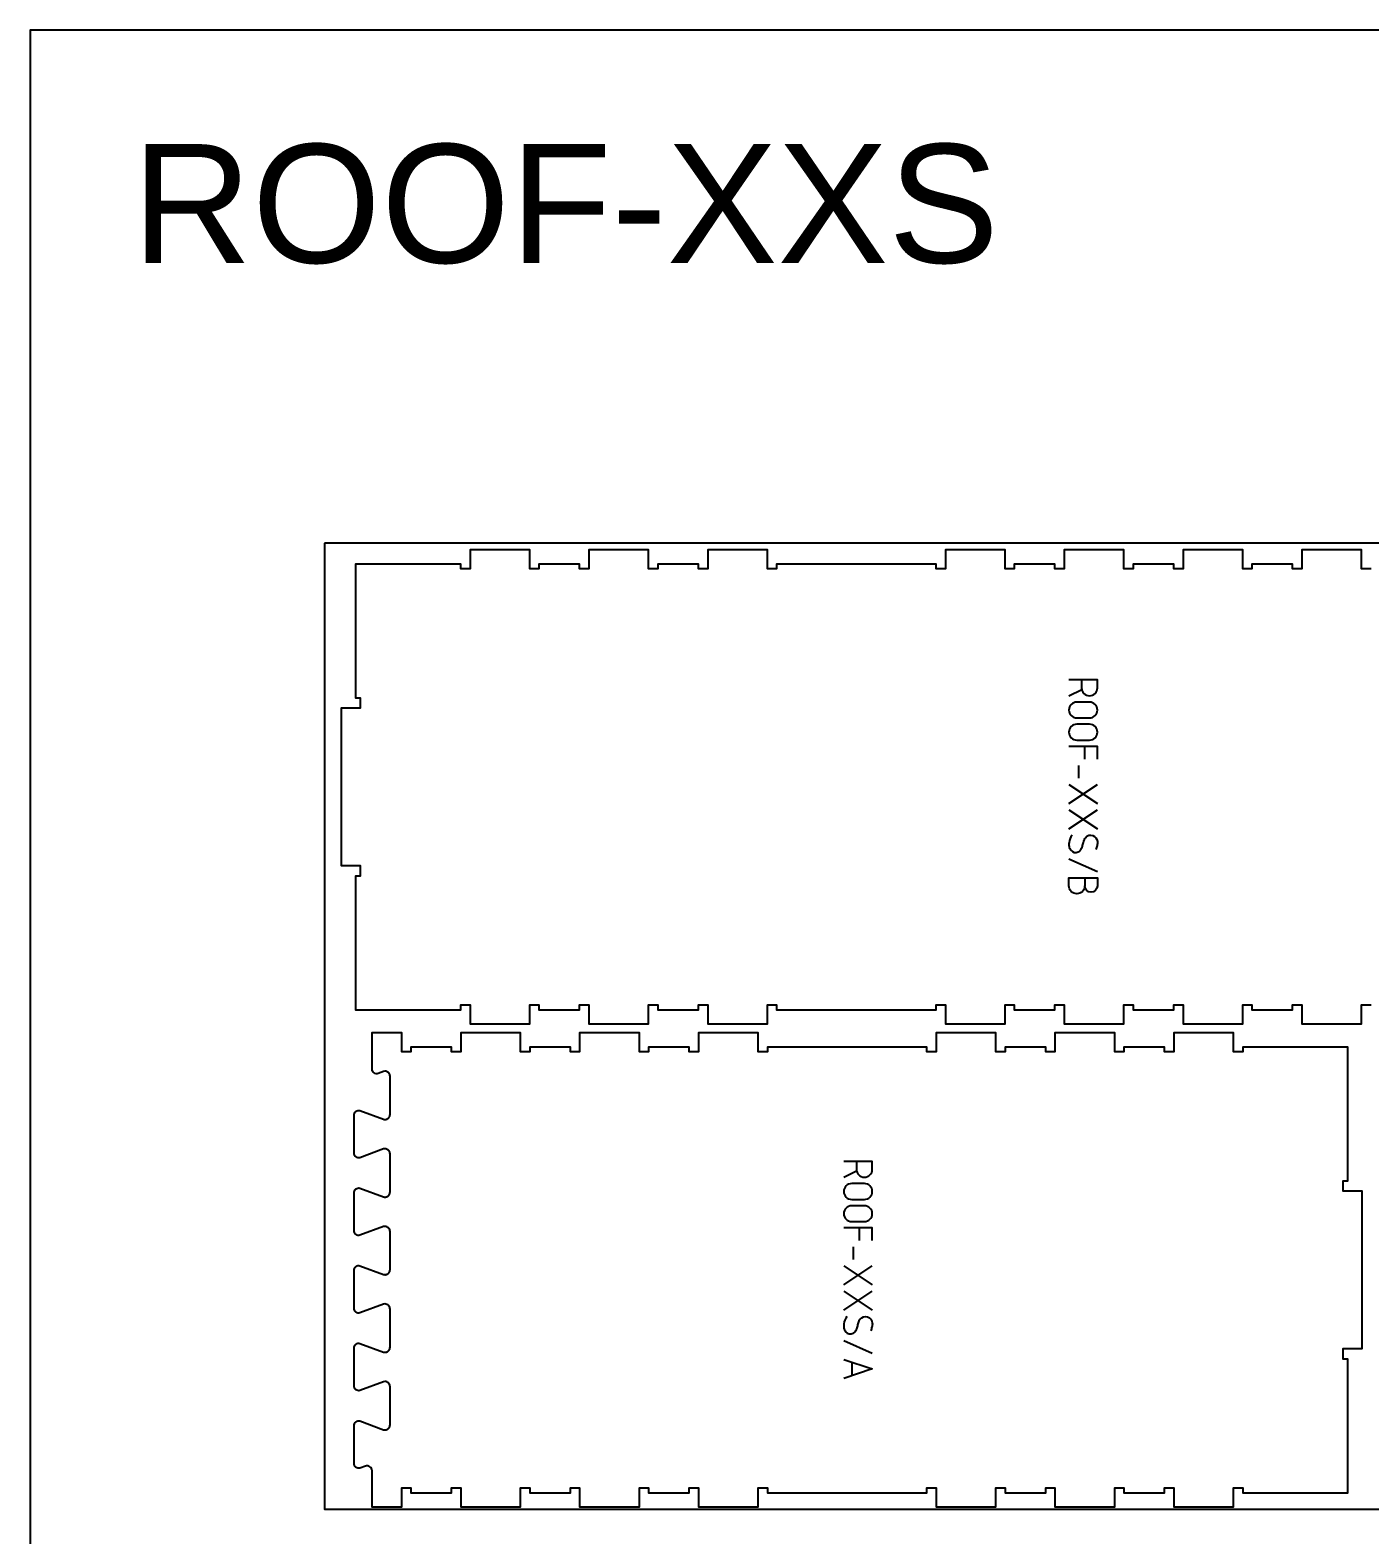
# Model space of a CAD drawing. Extents: x 0 to 12757, y 0 to 30003.
# Drawn here: x 0 to 1691, y 11963 to 13864 of the extents above; entities that cross this region are included whole.
import ezdxf

# ---------------------------------------------------------------- set-up
doc = ezdxf.new("R2010")
doc.units = 0
for name, color, linetype in [('0_SHEET_SPRUCEPLY_2440X122', 1, 'CONTINUOUS'), ('1_ANYTOOL_1MMDEEP_LABELS_S', 2, 'CONTINUOUS'), ('4_ANYTOOL_CUTTHROUGH_OUTSI', 5, 'CONTINUOUS'), ('DONOTCUT', 7, 'CONTINUOUS')]:
    doc.layers.add(name, color=color, linetype=linetype)
doc.styles.add('ARIAL', font='')
doc.styles.get('ARIAL').set_extended_font_data('Arial')

msp = doc.modelspace()

# ---------------------------------------------------------------- linework, layer by layer
at = {"layer": '0_SHEET_SPRUCEPLY_2440X122'}
msp.add_lwpolyline([(371.7, 13215.6), (371.7, 11995.6), (2811.7, 11995.6), (2811.7, 13215.6)], close=True, dxfattribs=at)
at = {"layer": '1_ANYTOOL_1MMDEEP_LABELS_S', "color": 2}
for points in [[(1327.3, 13042.9), (1327.3, 13032.9, 1), (1347.3, 13032.9), (1347.3, 13042.9), (1311.3, 13042.9)], [(1315.3, 12846.9, 0.136555), (1311.4, 12837.6, 0.071716), (1311.5, 12832.5, 0.133522), (1313.6, 12827.8, 0.344001), (1323, 12825.8, 0.153745), (1326.7, 12829.3, 0.071568), (1328.6, 12834, -0.00912), (1329.9, 12839.1, -0.090615), (1332, 12843.7, -0.340346), (1341.4, 12846.5, -0.284273), (1347.3, 12838.8, -0.092596), (1346.8, 12833.8, -0.017533), (1345.3, 12828.9)], [(1331.3, 12792.9), (1331.3, 12782.9, -1), (1311.3, 12782.9), (1311.3, 12792.9), (1347.3, 12792.9), (1347.3, 12782.9, -1), (1331.3, 12782.9)], [(1043.1, 12434.9), (1043.1, 12424.9, 1), (1063.1, 12424.9), (1063.1, 12434.9), (1027.1, 12434.9)], [(1031.1, 12238.9, 0.136555), (1027.2, 12229.6, 0.071716), (1027.3, 12224.5, 0.133522), (1029.4, 12219.8, 0.344001), (1038.8, 12217.8, 0.153745), (1042.5, 12221.3, 0.071568), (1044.4, 12226, -0.00912), (1045.7, 12231.1, -0.090615), (1047.8, 12235.7, -0.340346), (1057.2, 12238.5, -0.284273), (1063.1, 12230.8, -0.092596), (1062.6, 12225.8, -0.017533), (1061.1, 12220.9)]]:
    msp.add_lwpolyline(points, format="xyb", dxfattribs=at)
for points in [[(1311.3, 13022.9), (1327.5, 13031)], [(1347.3, 12942.9), (1347.3, 12958.9), (1311.3, 12958.9)], [(1331.3, 12942.9), (1331.3, 12958.9)], [(1323.3, 12934.9), (1323.3, 12918.9)], [(1311.3, 12886.9), (1347.3, 12910.9)], [(1311.3, 12910.9), (1347.3, 12886.9)], [(1311.3, 12854.9), (1347.3, 12878.9)], [(1311.3, 12878.9), (1347.3, 12854.9)], [(1311.3, 12816.9), (1347.3, 12800.9)], [(1027.1, 12414.9), (1043.2, 12423)], [(1063.1, 12334.9), (1063.1, 12350.9), (1027.1, 12350.9)], [(1047.1, 12334.9), (1047.1, 12350.9)], [(1039.1, 12326.9), (1039.1, 12310.9)], [(1027.1, 12278.9), (1063.1, 12302.9)], [(1027.1, 12302.9), (1063.1, 12278.9)], [(1027.1, 12246.9), (1063.1, 12270.9)], [(1027.1, 12270.9), (1063.1, 12246.9)], [(1027.1, 12208.9), (1063.1, 12192.9)], [(1027.1, 12184.9), (1063.1, 12172.9), (1027.1, 12160.9)], [(1037.1, 12181.5), (1037.1, 12164.2)]]:
    msp.add_lwpolyline(points, dxfattribs=at)
for points in [[(1321.3, 13014.9, 1), (1321.3, 12994.9), (1337.3, 12994.9, 1), (1337.3, 13014.9)], [(1321.3, 12986.9, 1), (1321.3, 12966.9), (1337.3, 12966.9, 1), (1337.3, 12986.9)], [(1037.1, 12406.9, 1), (1037.1, 12386.9), (1053.1, 12386.9, 1), (1053.1, 12406.9)], [(1037.1, 12378.9, 1), (1037.1, 12358.9), (1053.1, 12358.9, 1), (1053.1, 12378.9)]]:
    msp.add_lwpolyline(points, format="xyb", close=True, dxfattribs=at)
at = {"layer": '4_ANYTOOL_CUTTHROUGH_OUTSI', "color": 5}
msp.add_lwpolyline([(1692.7, 12632.1), (1680.2, 12632.1), (1680.2, 12608.1), (1605.7, 12608.1), (1605.7, 12632.1), (1593.2, 12632.1), (1593.2, 12626.1), (1542.7, 12626.1), (1542.7, 12632.1), (1530.2, 12632.1), (1530.2, 12608.1), (1455.7, 12608.1), (1455.7, 12632.1), (1443.2, 12632.1), (1443.2, 12626.1), (1392.7, 12626.1), (1392.7, 12632.1), (1380.2, 12632.1), (1380.2, 12608.1), (1305.7, 12608.1), (1305.7, 12632.1), (1293.2, 12632.1), (1293.2, 12626.1), (1242.7, 12626.1), (1242.7, 12632.1), (1230.2, 12632.1), (1230.2, 12608.1), (1155.7, 12608.1), (1155.7, 12632.1), (1143.2, 12632.1), (1143.2, 12626.1), (942.7, 12626.1), (942.7, 12632.1), (930.2, 12632.1), (930.2, 12608.1), (855.7, 12608.1), (855.7, 12632.1), (843.2, 12632.1), (843.2, 12626.1), (792.7, 12626.1), (792.7, 12632.1), (780.2, 12632.1), (780.2, 12608.1), (705.7, 12608.1), (705.7, 12632.1), (693.2, 12632.1), (693.2, 12626.1), (642.7, 12626.1), (642.7, 12632.1), (630.2, 12632.1), (630.2, 12608.1), (555.7, 12608.1), (555.7, 12632.1), (543.2, 12632.1), (543.2, 12626.1), (411.2, 12626.1), (411.2, 12795.6), (417.2, 12795.6), (417.2, 12808.1), (393.2, 12808.1), (393.2, 13007.6), (417.2, 13007.6), (417.2, 13020.1), (411.2, 13020.1), (411.2, 13189.6), (543.2, 13189.6), (543.2, 13183.6), (555.7, 13183.6), (555.7, 13207.6), (630.2, 13207.6), (630.2, 13183.6), (642.7, 13183.6), (642.7, 13189.6), (693.2, 13189.6), (693.2, 13183.6), (705.7, 13183.6), (705.7, 13207.6), (780.2, 13207.6), (780.2, 13183.6), (792.7, 13183.6), (792.7, 13189.6), (843.2, 13189.6), (843.2, 13183.6), (855.7, 13183.6), (855.7, 13207.6), (930.2, 13207.6), (930.2, 13183.6), (942.7, 13183.6), (942.7, 13189.6), (1143.2, 13189.6), (1143.2, 13183.6), (1155.7, 13183.6), (1155.7, 13207.6), (1230.2, 13207.6), (1230.2, 13183.6), (1242.7, 13183.6), (1242.7, 13189.6), (1293.2, 13189.6), (1293.2, 13183.6), (1305.7, 13183.6), (1305.7, 13207.6), (1380.2, 13207.6), (1380.2, 13183.6), (1392.7, 13183.6), (1392.7, 13189.6), (1443.2, 13189.6), (1443.2, 13183.6), (1455.7, 13183.6), (1455.7, 13207.6), (1530.2, 13207.6), (1530.2, 13183.6), (1542.7, 13183.6), (1542.7, 13189.6), (1593.2, 13189.6), (1593.2, 13183.6), (1605.7, 13183.6), (1605.7, 13207.6), (1680.2, 13207.6), (1680.2, 13183.6), (1692.7, 13183.6)], dxfattribs=at)
msp.add_lwpolyline([(431.6, 12044.2, 0.522088), (423.2, 12050.1), (416.4, 12047.6, -0.236725), (411.4, 12048.5), (411.2, 12048.6), (411.1, 12048.7), (411, 12048.8), (410.8, 12048.9), (410.7, 12049), (410.6, 12049.1), (410.5, 12049.2), (410.4, 12049.4), (410.3, 12049.5), (410.2, 12049.6), (410.1, 12049.8), (410, 12049.9), (409.9, 12050), (409.8, 12050.2), (409.7, 12050.3), (409.6, 12050.5), (409.6, 12050.6), (409.5, 12050.8), (409.4, 12051), (409.4, 12051.1), (409.3, 12051.3), (409.3, 12051.4), (409.2, 12051.6), (409.2, 12051.8), (409.1, 12051.9), (409.1, 12052.1), (409.1, 12052.3), (409.1, 12052.4), (409.1, 12052.6), (409, 12052.8), (409, 12052.9), (409, 12053.1), (409, 12101.6), (409, 12101.7), (409, 12101.9), (409.1, 12102.1), (409.1, 12102.2), (409.1, 12102.4), (409.1, 12102.6), (409.1, 12102.7), (409.2, 12102.9), (409.2, 12103.1), (409.3, 12103.2), (409.3, 12103.4), (409.4, 12103.5), (409.4, 12103.7), (409.5, 12103.9), (409.6, 12104), (409.6, 12104.2), (409.7, 12104.3), (409.8, 12104.5), (409.9, 12104.6), (410, 12104.8), (410.1, 12104.9), (410.2, 12105), (410.3, 12105.2), (410.4, 12105.3), (410.5, 12105.4), (410.6, 12105.5), (410.7, 12105.7), (410.8, 12105.8), (411, 12105.9), (411.1, 12106), (411.2, 12106.1), (411.4, 12106.2, -0.236725), (416.4, 12107.1), (446.2, 12096.1), (446.2, 12096.1), (446.2, 12096.1), (446.4, 12096), (446.6, 12096), (446.7, 12096), (446.9, 12095.9), (447.1, 12095.9), (447.3, 12095.9), (447.4, 12095.9), (447.6, 12095.8), (447.8, 12095.8), (448, 12095.8), (448.2, 12095.8), (448.4, 12095.8), (448.5, 12095.8), (448.7, 12095.9), (448.9, 12095.9), (449.1, 12095.9), (449.3, 12096), (449.5, 12096), (449.6, 12096), (449.8, 12096.1), (450, 12096.1), (450.2, 12096.2), (450.3, 12096.3), (450.5, 12096.3), (450.7, 12096.4), (450.8, 12096.5), (451, 12096.6), (451.1, 12096.7), (451.3, 12096.8), (451.4, 12096.9), (451.6, 12097), (451.7, 12097.1), (451.9, 12097.2), (452, 12097.3), (452.1, 12097.4), (452.3, 12097.5), (452.4, 12097.6), (452.5, 12097.8), (452.7, 12097.9), (452.8, 12098), (452.9, 12098.2), (453, 12098.3), (453.1, 12098.5), (453.2, 12098.6), (453.3, 12098.8), (453.4, 12098.9), (453.5, 12099.1), (453.6, 12099.3), (453.7, 12099.4), (453.7, 12099.6), (453.8, 12099.8), (453.9, 12099.9), (453.9, 12100.1), (454, 12100.3), (454, 12100.5), (454.1, 12100.7), (454.1, 12100.8), (454.2, 12101), (454.2, 12101.2), (454.2, 12101.4), (454.2, 12101.5), (454.2, 12101.7), (454.3, 12101.9), (454.3, 12102.1), (454.3, 12150.6), (454.3, 12150.8), (454.2, 12150.9), (454.2, 12151.1), (454.2, 12151.3), (454.2, 12151.5), (454.2, 12151.6), (454.1, 12151.8), (454.1, 12152), (454, 12152.2), (454, 12152.4), (453.9, 12152.5), (453.9, 12152.7), (453.8, 12152.9), (453.7, 12153.1), (453.7, 12153.2), (453.6, 12153.4), (453.5, 12153.6), (453.4, 12153.7), (453.3, 12153.9), (453.2, 12154), (453.1, 12154.2), (453, 12154.3), (452.9, 12154.5), (452.8, 12154.6), (452.7, 12154.8), (452.5, 12154.9), (452.4, 12155), (452.3, 12155.1), (452.1, 12155.3), (452, 12155.4), (451.9, 12155.5), (451.7, 12155.6, 0.237079), (446.2, 12156.6), (446.2, 12156.6), (416.4, 12145.6), (416.4, 12145.6, -0.236725), (411.4, 12146.5), (411.2, 12146.6), (411.1, 12146.7), (411, 12146.8), (410.8, 12146.9), (410.7, 12147), (410.6, 12147.1), (410.5, 12147.2), (410.4, 12147.4), (410.3, 12147.5), (410.2, 12147.6), (410.1, 12147.8), (410, 12147.9), (409.9, 12148), (409.8, 12148.2), (409.7, 12148.3), (409.6, 12148.5), (409.6, 12148.6), (409.5, 12148.8), (409.4, 12149), (409.4, 12149.1), (409.3, 12149.3), (409.3, 12149.4), (409.2, 12149.6), (409.2, 12149.8), (409.1, 12149.9), (409.1, 12150.1), (409.1, 12150.3), (409.1, 12150.4), (409.1, 12150.6), (409, 12150.8), (409, 12150.9), (409, 12151.1), (409, 12199.6), (409, 12199.7), (409, 12199.9), (409.1, 12200.1), (409.1, 12200.2), (409.1, 12200.4), (409.1, 12200.6), (409.1, 12200.7), (409.2, 12200.9), (409.2, 12201.1), (409.3, 12201.2), (409.3, 12201.4), (409.4, 12201.5), (409.4, 12201.7), (409.5, 12201.9), (409.6, 12202), (409.6, 12202.2), (409.7, 12202.3), (409.8, 12202.5), (409.9, 12202.6), (410, 12202.8), (410.1, 12202.9), (410.2, 12203), (410.3, 12203.2), (410.4, 12203.3), (410.5, 12203.4), (410.6, 12203.5), (410.7, 12203.7), (410.8, 12203.8), (411, 12203.9), (411.1, 12204), (411.2, 12204.1), (411.4, 12204.2, -0.236725), (416.4, 12205.1), (446.2, 12194.1), (446.2, 12194.1), (446.2, 12194.1), (446.4, 12194), (446.6, 12194), (446.7, 12194), (446.9, 12193.9), (447.1, 12193.9), (447.3, 12193.9), (447.4, 12193.9), (447.6, 12193.8), (447.8, 12193.8), (448, 12193.8), (448.2, 12193.8), (448.4, 12193.8), (448.5, 12193.8), (448.7, 12193.9), (448.9, 12193.9), (449.1, 12193.9), (449.3, 12194), (449.5, 12194), (449.6, 12194), (449.8, 12194.1), (450, 12194.1), (450.2, 12194.2), (450.3, 12194.3), (450.5, 12194.3), (450.7, 12194.4), (450.8, 12194.5), (451, 12194.6), (451.1, 12194.7), (451.3, 12194.8), (451.4, 12194.9), (451.6, 12195), (451.7, 12195.1), (451.9, 12195.2), (452, 12195.3), (452.1, 12195.4), (452.3, 12195.5), (452.4, 12195.6), (452.5, 12195.8), (452.7, 12195.9), (452.8, 12196), (452.9, 12196.2), (453, 12196.3), (453.1, 12196.5), (453.2, 12196.6), (453.3, 12196.8), (453.4, 12196.9), (453.5, 12197.1), (453.6, 12197.3), (453.7, 12197.4), (453.7, 12197.6), (453.8, 12197.8), (453.9, 12197.9), (453.9, 12198.1), (454, 12198.3), (454, 12198.5), (454.1, 12198.7), (454.1, 12198.8), (454.2, 12199), (454.2, 12199.2), (454.2, 12199.4), (454.2, 12199.5), (454.2, 12199.7), (454.3, 12199.9), (454.3, 12200.1), (454.3, 12248.6), (454.3, 12248.8), (454.2, 12248.9), (454.2, 12249.1), (454.2, 12249.3), (454.2, 12249.5), (454.2, 12249.6), (454.1, 12249.8), (454.1, 12250), (454, 12250.2), (454, 12250.4), (453.9, 12250.5), (453.9, 12250.7), (453.8, 12250.9), (453.7, 12251.1), (453.7, 12251.2), (453.6, 12251.4), (453.5, 12251.6), (453.4, 12251.7), (453.3, 12251.9), (453.2, 12252), (453.1, 12252.2), (453, 12252.3), (452.9, 12252.5), (452.8, 12252.6), (452.7, 12252.8), (452.5, 12252.9), (452.4, 12253), (452.3, 12253.1), (452.1, 12253.3), (452, 12253.4), (451.9, 12253.5), (451.7, 12253.6, 0.237079), (446.2, 12254.6), (446.2, 12254.6), (446.2, 12254.6), (416.4, 12243.6), (416.4, 12243.6, -0.236725), (411.4, 12244.5), (411.2, 12244.6), (411.1, 12244.7), (411, 12244.8), (410.8, 12244.9), (410.7, 12245), (410.6, 12245.1), (410.5, 12245.2), (410.4, 12245.4), (410.3, 12245.5), (410.2, 12245.6), (410.1, 12245.8), (410, 12245.9), (409.9, 12246), (409.8, 12246.2), (409.7, 12246.3), (409.6, 12246.5), (409.6, 12246.6), (409.5, 12246.8), (409.4, 12247), (409.4, 12247.1), (409.3, 12247.3), (409.3, 12247.4), (409.2, 12247.6), (409.2, 12247.8), (409.1, 12247.9), (409.1, 12248.1), (409.1, 12248.3), (409.1, 12248.4), (409.1, 12248.6), (409, 12248.8), (409, 12248.9), (409, 12249.1), (409, 12297.6), (409, 12297.7), (409, 12297.9), (409.1, 12298.1), (409.1, 12298.2), (409.1, 12298.4), (409.1, 12298.6), (409.1, 12298.7), (409.2, 12298.9), (409.2, 12299.1), (409.3, 12299.2), (409.3, 12299.4), (409.4, 12299.5), (409.4, 12299.7), (409.5, 12299.9), (409.6, 12300), (409.6, 12300.2), (409.7, 12300.3), (409.8, 12300.5), (409.9, 12300.6), (410, 12300.8), (410.1, 12300.9), (410.2, 12301), (410.3, 12301.2), (410.4, 12301.3), (410.5, 12301.4), (410.6, 12301.5), (410.7, 12301.7), (410.8, 12301.8), (411, 12301.9), (411.1, 12302), (411.2, 12302.1), (411.4, 12302.2, -0.236725), (416.4, 12303.1), (446.2, 12292.1), (446.2, 12292.1), (446.2, 12292.1), (446.4, 12292), (446.6, 12292), (446.7, 12292), (446.9, 12291.9), (447.1, 12291.9), (447.3, 12291.9), (447.4, 12291.9), (447.6, 12291.8), (447.8, 12291.8), (448, 12291.8), (448.2, 12291.8), (448.4, 12291.8), (448.5, 12291.8), (448.7, 12291.9), (448.9, 12291.9), (449.1, 12291.9), (449.3, 12292), (449.5, 12292), (449.6, 12292), (449.8, 12292.1), (450, 12292.1), (450.2, 12292.2), (450.3, 12292.3), (450.5, 12292.3), (450.7, 12292.4), (450.8, 12292.5), (451, 12292.6), (451.1, 12292.7), (451.3, 12292.8), (451.4, 12292.9), (451.6, 12293), (451.7, 12293.1), (451.9, 12293.2), (452, 12293.3), (452.1, 12293.4), (452.3, 12293.5), (452.4, 12293.6), (452.5, 12293.8), (452.7, 12293.9), (452.8, 12294), (452.9, 12294.2), (453, 12294.3), (453.1, 12294.5), (453.2, 12294.6), (453.3, 12294.8), (453.4, 12294.9), (453.5, 12295.1), (453.6, 12295.3), (453.7, 12295.4), (453.7, 12295.6), (453.8, 12295.8), (453.9, 12295.9), (453.9, 12296.1), (454, 12296.3), (454, 12296.5), (454.1, 12296.7), (454.1, 12296.8), (454.2, 12297), (454.2, 12297.2), (454.2, 12297.4), (454.2, 12297.5), (454.2, 12297.7), (454.3, 12297.9), (454.3, 12298.1), (454.3, 12346.6), (454.3, 12346.8), (454.2, 12346.9), (454.2, 12347.1), (454.2, 12347.3), (454.2, 12347.5), (454.2, 12347.6), (454.1, 12347.8), (454.1, 12348), (454, 12348.2), (454, 12348.4), (453.9, 12348.5), (453.9, 12348.7), (453.8, 12348.9), (453.7, 12349.1), (453.7, 12349.2), (453.6, 12349.4), (453.5, 12349.6), (453.4, 12349.7), (453.3, 12349.9), (453.2, 12350), (453.1, 12350.2), (453, 12350.3), (452.9, 12350.5), (452.8, 12350.6), (452.7, 12350.8), (452.5, 12350.9), (452.4, 12351), (452.3, 12351.1), (452.1, 12351.3), (452, 12351.4), (451.9, 12351.5), (451.7, 12351.6, 0.237079), (446.2, 12352.6), (446.2, 12352.6), (416.4, 12341.6), (416.4, 12341.6, -0.236725), (411.4, 12342.5), (411.2, 12342.6), (411.1, 12342.7), (411, 12342.8), (410.8, 12342.9), (410.7, 12343), (410.6, 12343.1), (410.5, 12343.2), (410.4, 12343.4), (410.3, 12343.5), (410.2, 12343.6), (410.1, 12343.8), (410, 12343.9), (409.9, 12344), (409.8, 12344.2), (409.7, 12344.3), (409.6, 12344.5), (409.6, 12344.6), (409.5, 12344.8), (409.4, 12345), (409.4, 12345.1), (409.3, 12345.3), (409.3, 12345.4), (409.2, 12345.6), (409.2, 12345.8), (409.1, 12345.9), (409.1, 12346.1), (409.1, 12346.3), (409.1, 12346.4), (409.1, 12346.6), (409, 12346.8), (409, 12346.9), (409, 12347.1), (409, 12395.6), (409, 12395.7), (409, 12395.9), (409.1, 12396.1), (409.1, 12396.2), (409.1, 12396.4), (409.1, 12396.6), (409.1, 12396.7), (409.2, 12396.9), (409.2, 12397.1), (409.3, 12397.2), (409.3, 12397.4), (409.4, 12397.5), (409.4, 12397.7), (409.5, 12397.9), (409.6, 12398), (409.6, 12398.2), (409.7, 12398.3), (409.8, 12398.5), (409.9, 12398.6), (410, 12398.8), (410.1, 12398.9), (410.2, 12399), (410.3, 12399.2), (410.4, 12399.3), (410.5, 12399.4), (410.6, 12399.5), (410.7, 12399.7), (410.8, 12399.8), (411, 12399.9), (411.1, 12400), (411.2, 12400.1), (411.4, 12400.2, -0.236725), (416.4, 12401.1), (446.2, 12390.1), (446.2, 12390.1), (446.2, 12390.1), (446.4, 12390), (446.6, 12390), (446.7, 12390), (446.9, 12389.9), (447.1, 12389.9), (447.3, 12389.9), (447.4, 12389.9), (447.6, 12389.8), (447.8, 12389.8), (448, 12389.8), (448.2, 12389.8), (448.4, 12389.8), (448.5, 12389.8), (448.7, 12389.9), (448.9, 12389.9), (449.1, 12389.9), (449.3, 12390), (449.5, 12390), (449.6, 12390), (449.8, 12390.1), (450, 12390.1), (450.2, 12390.2), (450.3, 12390.3), (450.5, 12390.3), (450.7, 12390.4), (450.8, 12390.5), (451, 12390.6), (451.1, 12390.7), (451.3, 12390.8), (451.4, 12390.9), (451.6, 12391), (451.7, 12391.1), (451.9, 12391.2), (452, 12391.3), (452.1, 12391.4), (452.3, 12391.5), (452.4, 12391.6), (452.5, 12391.8), (452.7, 12391.9), (452.8, 12392), (452.9, 12392.2), (453, 12392.3), (453.1, 12392.5), (453.2, 12392.6), (453.3, 12392.8), (453.4, 12392.9), (453.5, 12393.1), (453.6, 12393.3), (453.7, 12393.4), (453.7, 12393.6), (453.8, 12393.8), (453.9, 12393.9), (453.9, 12394.1), (454, 12394.3), (454, 12394.5), (454.1, 12394.7), (454.1, 12394.8), (454.2, 12395), (454.2, 12395.2), (454.2, 12395.4), (454.2, 12395.5), (454.2, 12395.7), (454.3, 12395.9), (454.3, 12396.1), (454.3, 12444.6), (454.3, 12444.8), (454.2, 12444.9), (454.2, 12445.1), (454.2, 12445.3), (454.2, 12445.5), (454.2, 12445.6), (454.1, 12445.8), (454.1, 12446), (454, 12446.2), (454, 12446.4), (453.9, 12446.5), (453.9, 12446.7), (453.8, 12446.9), (453.7, 12447.1), (453.7, 12447.2), (453.6, 12447.4), (453.5, 12447.6), (453.4, 12447.7), (453.3, 12447.9), (453.2, 12448), (453.1, 12448.2), (453, 12448.3), (452.9, 12448.5), (452.8, 12448.6), (452.7, 12448.8), (452.5, 12448.9), (452.4, 12449), (452.3, 12449.1), (452.1, 12449.3), (452, 12449.4), (451.9, 12449.5), (451.7, 12449.6, 0.237079), (446.2, 12450.6), (446.2, 12450.6), (416.4, 12439.6), (416.4, 12439.6, -0.236725), (411.4, 12440.5), (411.2, 12440.6), (411.1, 12440.7), (411, 12440.8), (410.8, 12440.9), (410.7, 12441), (410.6, 12441.1), (410.5, 12441.2), (410.4, 12441.4), (410.3, 12441.5), (410.2, 12441.6), (410.1, 12441.8), (410, 12441.9), (409.9, 12442), (409.8, 12442.2), (409.7, 12442.3), (409.6, 12442.5), (409.6, 12442.6), (409.5, 12442.8), (409.4, 12443), (409.4, 12443.1), (409.3, 12443.3), (409.3, 12443.4), (409.2, 12443.6), (409.2, 12443.8), (409.1, 12443.9), (409.1, 12444.1), (409.1, 12444.3), (409.1, 12444.4), (409.1, 12444.6), (409, 12444.8), (409, 12444.9), (409, 12445.1), (409, 12493.6), (409, 12493.7), (409, 12493.9), (409.1, 12494.1), (409.1, 12494.2), (409.1, 12494.4), (409.1, 12494.6), (409.1, 12494.7), (409.2, 12494.9), (409.2, 12495.1), (409.3, 12495.2), (409.3, 12495.4), (409.4, 12495.5), (409.4, 12495.7), (409.5, 12495.9), (409.6, 12496), (409.6, 12496.2), (409.7, 12496.3), (409.8, 12496.5), (409.9, 12496.6), (410, 12496.8), (410.1, 12496.9), (410.2, 12497), (410.3, 12497.2), (410.4, 12497.3), (410.5, 12497.4), (410.6, 12497.5), (410.7, 12497.7), (410.8, 12497.8), (411, 12497.9), (411.1, 12498), (411.2, 12498.1), (411.4, 12498.2, -0.236725), (416.4, 12499.1), (446.2, 12488.1), (446.2, 12488.1), (446.2, 12488.1), (446.4, 12488), (446.6, 12488), (446.7, 12488), (446.9, 12487.9), (447.1, 12487.9), (447.3, 12487.9), (447.4, 12487.9), (447.6, 12487.8), (447.8, 12487.8), (448, 12487.8), (448.2, 12487.8), (448.4, 12487.8), (448.5, 12487.8), (448.7, 12487.9), (448.9, 12487.9), (449.1, 12487.9), (449.3, 12488), (449.5, 12488), (449.6, 12488), (449.8, 12488.1), (450, 12488.1), (450.2, 12488.2), (450.3, 12488.3), (450.5, 12488.3), (450.7, 12488.4), (450.8, 12488.5), (451, 12488.6), (451.1, 12488.7), (451.3, 12488.8), (451.4, 12488.9), (451.6, 12489), (451.7, 12489.1), (451.9, 12489.2), (452, 12489.3), (452.1, 12489.4), (452.3, 12489.5), (452.4, 12489.6), (452.5, 12489.8), (452.7, 12489.9), (452.8, 12490), (452.9, 12490.2), (453, 12490.3), (453.1, 12490.5), (453.2, 12490.6), (453.3, 12490.8), (453.4, 12490.9), (453.5, 12491.1), (453.6, 12491.3), (453.7, 12491.4), (453.7, 12491.6), (453.8, 12491.8), (453.9, 12491.9), (453.9, 12492.1), (454, 12492.3), (454, 12492.5), (454.1, 12492.7), (454.1, 12492.8), (454.2, 12493), (454.2, 12493.2), (454.2, 12493.4), (454.2, 12493.5), (454.2, 12493.7), (454.3, 12493.9), (454.3, 12494.1), (454.3, 12542.6), (454.3, 12542.8), (454.2, 12542.9), (454.2, 12543.1), (454.2, 12543.3), (454.2, 12543.5), (454.2, 12543.6), (454.1, 12543.8), (454.1, 12544), (454, 12544.2), (454, 12544.4), (453.9, 12544.5), (453.9, 12544.7), (453.8, 12544.9), (453.7, 12545.1), (453.7, 12545.2), (453.6, 12545.4), (453.5, 12545.6), (453.4, 12545.7), (453.3, 12545.9), (453.2, 12546), (453.1, 12546.2), (453, 12546.3), (452.9, 12546.5), (452.8, 12546.6), (452.7, 12546.8), (452.5, 12546.9), (452.4, 12547), (452.3, 12547.1), (452.1, 12547.3), (452, 12547.4), (451.9, 12547.5), (451.7, 12547.6, 0.237079), (446.2, 12548.6), (446.2, 12548.6), (439.4, 12546), (439.4, 12546, -0.522087), (431.6, 12551.4), (431.6, 12597.6), (468.6, 12597.6), (468.6, 12573.6), (481.1, 12573.6), (481.1, 12579.6), (531.6, 12579.6), (531.6, 12573.6), (544.1, 12573.6), (544.1, 12597.6), (618.6, 12597.6), (618.6, 12573.6), (631.1, 12573.6), (631.1, 12579.6), (681.6, 12579.6), (681.6, 12573.6), (694.1, 12573.6), (694.1, 12597.6), (768.6, 12597.6), (768.6, 12573.6), (781.1, 12573.6), (781.1, 12579.6), (831.6, 12579.6), (831.6, 12573.6), (844.1, 12573.6), (844.1, 12597.6), (918.6, 12597.6), (918.6, 12573.6), (931.1, 12573.6), (931.1, 12579.6), (1131.6, 12579.6), (1131.6, 12573.6), (1144.1, 12573.6), (1144.1, 12597.6), (1218.6, 12597.6), (1218.6, 12573.6), (1231.1, 12573.6), (1231.1, 12579.6), (1281.6, 12579.6), (1281.6, 12573.6), (1294.1, 12573.6), (1294.1, 12597.6), (1368.6, 12597.6), (1368.6, 12573.6), (1381.1, 12573.6), (1381.1, 12579.6), (1431.6, 12579.6), (1431.6, 12573.6), (1444.1, 12573.6), (1444.1, 12597.6), (1518.6, 12597.6), (1518.6, 12573.6), (1531.1, 12573.6), (1531.1, 12579.6), (1663.1, 12579.6), (1663.1, 12410.1), (1657.1, 12410.1), (1657.1, 12397.6), (1681.1, 12397.6), (1681.1, 12198.1), (1657.1, 12198.1), (1657.1, 12185.6), (1663.1, 12185.6), (1663.1, 12016.1), (1531.1, 12016.1), (1531.1, 12022.1), (1518.6, 12022.1), (1518.6, 11998.1), (1444.1, 11998.1), (1444.1, 12022.1), (1431.6, 12022.1), (1431.6, 12016.1), (1381.1, 12016.1), (1381.1, 12022.1), (1368.6, 12022.1), (1368.6, 11998.1), (1294.1, 11998.1), (1294.1, 12022.1), (1281.6, 12022.1), (1281.6, 12016.1), (1231.1, 12016.1), (1231.1, 12022.1), (1218.6, 12022.1), (1218.6, 11998.1), (1144.1, 11998.1), (1144.1, 12022.1), (1131.6, 12022.1), (1131.6, 12016.1), (931.1, 12016.1), (931.1, 12022.1), (918.6, 12022.1), (918.6, 11998.1), (844.1, 11998.1), (844.1, 12022.1), (831.6, 12022.1), (831.6, 12016.1), (781.1, 12016.1), (781.1, 12022.1), (768.6, 12022.1), (768.6, 11998.1), (694.1, 11998.1), (694.1, 12022.1), (681.6, 12022.1), (681.6, 12016.1), (631.1, 12016.1), (631.1, 12022.1), (618.6, 12022.1), (618.6, 11998.1), (544.1, 11998.1), (544.1, 12022.1), (531.6, 12022.1), (531.6, 12016.1), (481.1, 12016.1), (481.1, 12022.1), (468.6, 12022.1), (468.6, 11998.1), (431.6, 11998.1), (431.6, 12044.2)], format="xyb", close=True, dxfattribs=at)
at = {"layer": 'DONOTCUT'}
msp.add_lwpolyline([(0, 0), (3183.4, 0), (3183.4, 13863.5), (0, 13863.5)], close=True, dxfattribs=at)

# ---------------------------------------------------------------- texts
at = {"layer": 'DONOTCUT', "insert": (128.7, 13719.6, 0), "char_height": 150, "width": 2458.696, "attachment_point": 1, "style": 'ARIAL'}
msp.add_mtext('ROOF-XXS', dxfattribs=at)

doc.saveas('drawing.dxf')
